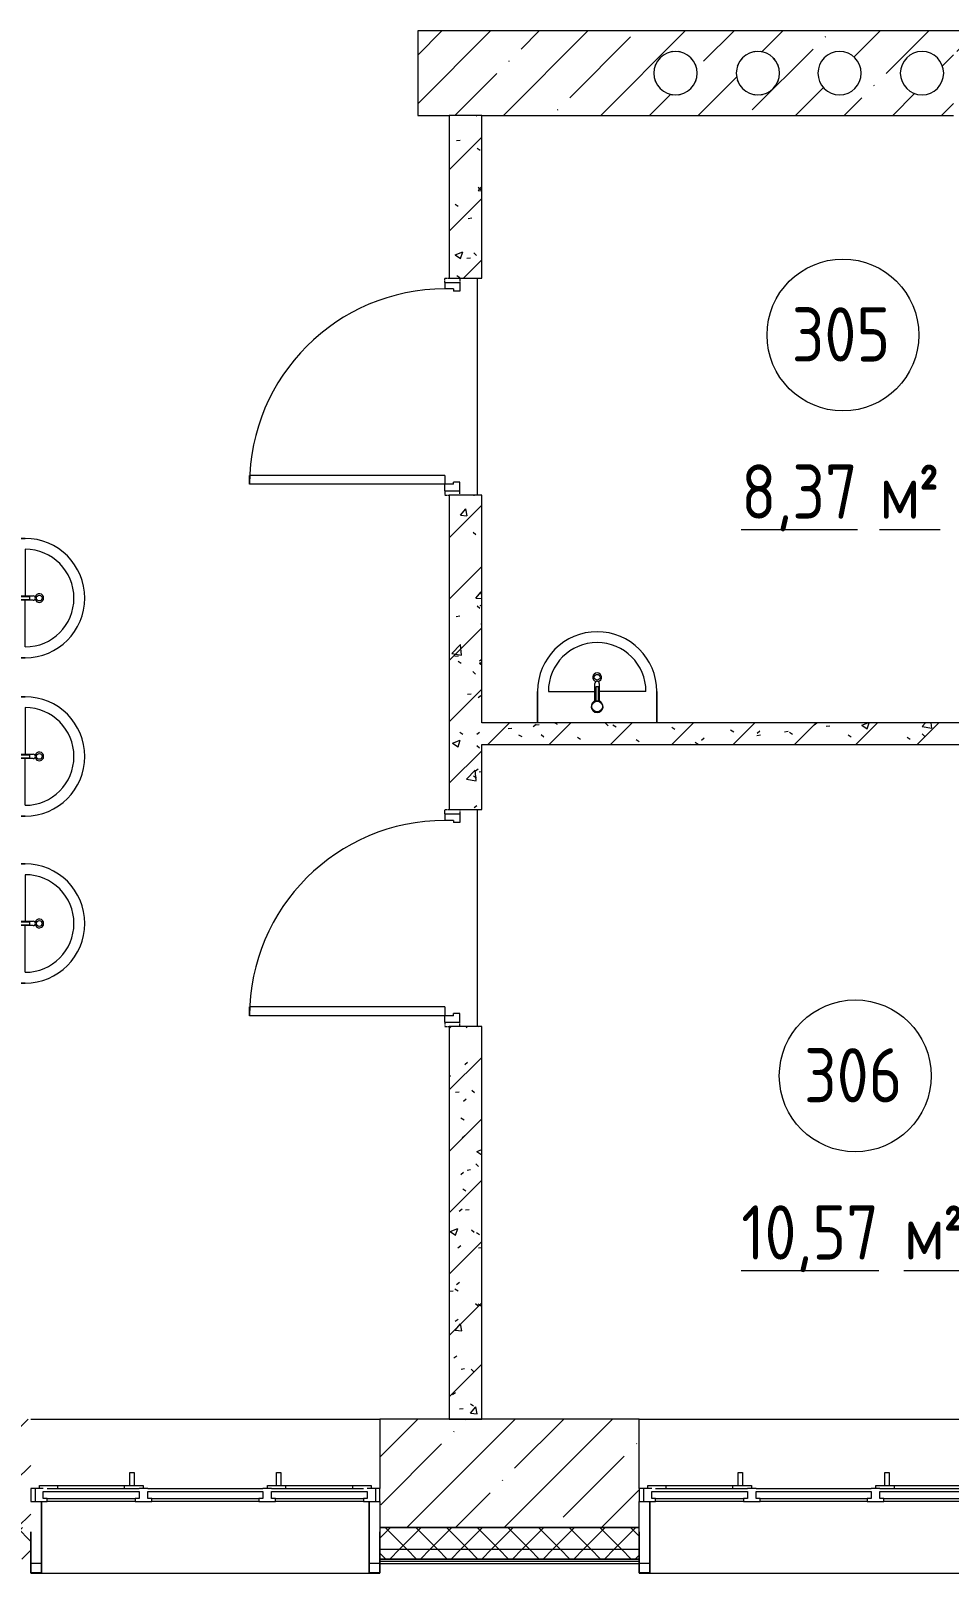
# Model space of a CAD drawing. Header units: millimetres. Extents: x -515342 to 330399, y -224905 to 507333.
# Drawn here: x -371039 to -366804, y 257755 to 264865 of the extents above; entities that cross this region are included whole.
import ezdxf

# ---------------------------------------------------------------- set-up
doc = ezdxf.new("R2010")
doc.units = ezdxf.units.MM
doc.linetypes.add('ASVP_Невидимые', pattern=[5, 3, -2])
doc.layers.get('0').update_dxf_attribs({"lineweight": 0})
for name, color, linetype, lineweight in [('_ Окна', 7, 'Continuous', 0), ('Витраж', 7, 'Continuous', 0), ('Двери', 7, 'Continuous', 0), ('Марки помещений', 7, 'Continuous', 0), ('Окна', 7, 'Continuous', 0), ('Перекрытие', 7, 'Continuous', 0), ('Сантехника', 7, 'Continuous', 0), ('Стены внутренние', 7, 'Continuous', 0), ('Стены наружные', 7, 'Continuous', 0), ('Стены несущие', 7, 'Continuous', 0), ('Стены отделка', 7, 'Continuous', 0), ('Стены перегородки', 7, 'Continuous', 0), ('Стены штриховка', 7, 'Continuous', 0)]:
    doc.layers.add(name, color=color, linetype=linetype, lineweight=lineweight)
doc.styles.add('GOST Common_1', font='', dxfattribs={"width": 0.9, "height": 250})
doc.styles.add('GOST Common_2', font='', dxfattribs={"width": 0.9, "height": 250})
doc.styles.get('GOST Common_1').set_extended_font_data('GOST Common')
doc.styles.get('GOST Common_2').set_extended_font_data('GOST Common')
pattern_1 = [(45, (0, 0), (-70.7107, 70.7107), []), (135, (0, 0), (-70.7107, -70.7107), [])]
pattern_2 = [(45, (-375064.64, 258270.41), (-141.4214, 141.4214), [])]
pattern_3 = [(50, (-375064.64, 258270.4), (364.368, -31.878), [38.1, -419.1]), (355, (-375064.64, 258270.4), (-70.486, 382.113), [30.48, -335.28]), (100.451, (-375034.27, 258267.76), (293.885, 350.233), [32.38, -356.18]), (46.184, (-375064.64, 258372), (542.158, -84.086), [57.15, -628.65]), (96.636, (-375019.46, 258365), (474.805, 494.855), [48.57, -534.27]), (351.184, (-375064.64, 258372), (474.81, 494.85), [45.72, -502.92]), (21, (-375013.84, 258346.6), (303.2285, -204.5305), [38.1, -419.1]), (326, (-375013.84, 258346.6), (123.604, 368.376), [30.48, -335.28]), (71.451, (-374988.57, 258329.57), (426.834, 163.843), [32.38, -356.18]), (37.5, (-375064.64, 258270.41), (6.1766, 169.1102), [16.764, -314.452, 16.764, -323.596, -336.55]), (37.5, (-375064.64, 258270.41), (6.1766, 169.1102), [-671.576, 16.764, -319.786]), (7.5, (-375064.64, 258270.41), (133.639, 200.3615), [16.764, -177.292, 16.764, -306.832, -128.27]), (7.5, (-375064.64, 258270.41), (133.639, 200.3615), [-517.652, 16.764, -111.506]), (327.5, (-375177.92, 258270.41), (271.1818, -11.4584), [16.764, -110.236, 16.764, -379.476, -525.78]), (327.5, (-375177.92, 258270.41), (271.1818, -11.4584), [-523.24, 16.764, -509.016]), (317.5, (-375228.72, 258270.41), (296.2585, 50.853), [16.764, -148.336, 16.764, -246.38, -373.38]), (317.5, (-375228.72, 258270.41), (296.2585, 50.853), [-428.244, 16.764, -356.616])]

# ---------------------------------------------------------------- blocks, each defined once
blk = doc.blocks.new('Окно_ПВХ_3Створки_1Фрамуга-верх - АР_Окно_ОП_1820_h_х1570_3ст2фр-в-V3-О_АР_П_3__6_750_План 3 этажа')
at = {"layer": '_ Окна'}
for p, q in [((-729, 130), (-805, 130)), ((-805, 130), (-805, 70)), ((-785, 70), (-785, 130)), ((-747, 84), (-747, 116)), ((-747, 116), (-729, 116)), ((-305, 84), (-747, 84)), ((-729, 116), (-729, 130)), ((-323, 116), (-729, 116)), ((-247, 130), (-323, 130)), ((-323, 130), (-323, 116)), ((-323, 116), (-305, 116)), ((-305, 116), (-305, 84)), ((-265, 84), (-265, 116)), ((-265, 116), (-247, 116)), ((265, 84), (-265, 84)), ((-247, 116), (-247, 130)), ((247, 116), (-247, 116)), ((323, 130), (247, 130)), ((247, 130), (247, 116)), ((247, 116), (265, 116)), ((265, 116), (265, 84)), ((305, 84), (305, 116)), ((305, 116), (323, 116)), ((747, 84), (305, 84)), ((323, 116), (323, 130)), ((729, 116), (323, 116)), ((729, 130), (729, 116)), ((805, 130), (729, 130)), ((729, 116), (747, 116)), ((747, 116), (747, 84)), ((785, 70), (785, 130)), ((805, 70), (805, 130)), ((-805, 70), (-747, 70)), ((-765, 56), (-765, 70)), ((-680, 56), (-765, 56)), ((-680, 70), (-680, 56)), ((-372, 70), (-372, 56)), ((-287, 56), (-372, 56)), ((-305, 70), (-265, 70)), ((-287, 70), (-287, 56)), ((265, 70), (305, 70)), ((287, 56), (287, 70)), ((372, 56), (287, 56)), ((372, 70), (372, 56)), ((680, 70), (680, 56)), ((765, 56), (680, 56)), ((747, 70), (805, 70)), ((765, 70), (765, 56))]:
    blk.add_line(p, q, dxfattribs=at)
at = {"layer": 'Окна'}
for p, q in [((-729, 130), (-323, 130)), ((-247, 130), (247, 130)), ((323, 130), (729, 130)), ((-305, 70), (-729, 70)), ((-372, 56), (-680, 56)), ((-348.5, -4), (-348.5, 56)), ((-328.5, 56), (-328.5, -4)), ((265, 70), (-265, 70)), ((729, 70), (305, 70)), ((328.5, -4), (328.5, 56)), ((348.5, 56), (348.5, -4)), ((680, 56), (372, 56)), ((-328.5, -4), (-348.5, -4)), ((348.5, -4), (328.5, -4))]:
    blk.add_line(p, q, dxfattribs=at)
blk = doc.blocks.new('Прямоугольный импост - АР_Откос_Металлический_50х330 Белый Левый-9898756-О_АР_П_3__6_750_План 3 этажа')
at = {"layer": 'Витраж'}
blk.add_line((30162.6, 2265), (31672.6, 2265), dxfattribs=at)
blk = doc.blocks.new('Прямоугольный импост - АР_Откос_Металлический_50х330 Белый Правый-V10-О_АР_П_3__6_750_План 3 этажа')
at = {"layer": 'Витраж', "lineweight": 18}
for p, q in [((-50, -40), (-50, 290)), ((-49, 290), (-49, -39)), ((-1, -39), (-1, 150)), ((-1, 150), (0, 150)), ((0, 150), (0, -40)), ((0, -40), (-50, -40)), ((-49, -39), (-1, -39))]:
    blk.add_line(p, q, dxfattribs=at)
blk = doc.blocks.new('Прямоугольный импост - АР_Откос_Металлический_50х330 Белый Левый-V11-О_АР_П_3__6_750_План 3 этажа')
at = {"layer": 'Витраж', "lineweight": 18}
for p, q in [((-50, 290), (-50, -40)), ((-49, -39), (-49, 290)), ((0, 150), (-1, 150)), ((-1, 150), (-1, -39)), ((0, -40), (0, 150)), ((-50, -40), (0, -40)), ((-1, -39), (-49, -39))]:
    blk.add_line(p, q, dxfattribs=at)
blk = doc.blocks.new('СД_Люблино_Фасады_rvt-1-О_АР_П_3__6_750_План 3 этажа')
at = {"layer": 'Стены внутренние'}
h = blk.add_hatch(dxfattribs=at)
h.set_pattern_fill('FP_1', color=256, style=0, pattern_type=2)
h.set_pattern_definition([(45, (0, 0), (-224.5064, 224.5064), []), (45, (224.5, 0), (-224.5064, 224.5064), [396.875, -79.375, 3.353, -76.022])])
h.paths.add_polyline_path([(16335, -305), (16335, 195), (15280, 195), (15280, -305), (15893.8, -305)])
h.paths.add_polyline_path([(13670, -305), (13670, 195), (11270.9, 195), (11270.9, -305), (13339.3, -305)])
h.paths.add_polyline_path([(9660.9, -305), (9660.9, 195), (8440.9, 195), (8440.9, -305), (9252.1, -305)])
h.paths.add_polyline_path([(6830.9, -305), (6830.9, 195), (5635.6, 195), (5635.6, -305), (6697.7, -305)])
h.paths.add_polyline_path([(4025.6, -305), (4025.6, 195), (195, 195), (195, -305), (3632.3, -305)])
at = {"layer": 'Стены наружные'}
h = blk.add_hatch(dxfattribs=at)
h.set_pattern_fill('FP_5', color=256, style=0, pattern_type=2)
h.set_pattern_definition(pattern_1)
h.paths.add_polyline_path([(16335, -405), (16335, -305), (15280, -305), (15280, -405), (15893.8, -405)])
h.paths.add_polyline_path([(13339.3, -405), (13670, -405), (13670, -305), (11270.9, -305), (11270.9, -405), (12828.4, -405)])
h.paths.add_polyline_path([(9660.9, -405), (9660.9, -305), (8440.9, -305), (8440.9, -405), (9252.1, -405)])
h.paths.add_polyline_path([(6830.9, -405), (6830.9, -305), (5635.6, -305), (5635.6, -405), (6697.7, -405)])
h.paths.add_polyline_path([(3632.3, -405), (4025.6, -405), (4025.6, -305), (-305, -305), (-305, -405), (1588.7, -405)])
h = blk.add_hatch(dxfattribs=at)
h.set_pattern_fill('FP_5', color=256, style=0, pattern_type=2)
h.set_pattern_definition(pattern_1)
h.paths.add_polyline_path([(16435, -455), (16435, -405), (15280, -405), (15280, -450), (16335, -450), (16335, -455)])
h.paths.add_polyline_path([(-305, -455), (-305, -450), (4025.6, -450), (4025.6, -405), (-405, -405), (-405, -455)])
h.paths.add_polyline_path([(13670, -450), (13670, -405), (11270.9, -405), (11270.9, -450), (13339.3, -450)])
h.paths.add_polyline_path([(9660.9, -450), (9660.9, -405), (8440.9, -405), (8440.9, -450), (9252.1, -450)])
h.paths.add_polyline_path([(6830.9, -450), (6830.9, -405), (5635.6, -405), (5635.6, -450), (6697.7, -450)])
at = {"layer": 'Стены внутренние'}
for p, q in [((4025.6, 195), (5635.6, 195)), ((6830.9, 195), (8440.9, 195)), ((4074.8, -470), (4026.4, -470)), ((5634.9, -470), (5586.5, -470)), ((6880.1, -470), (6831.7, -470))]:
    blk.add_line(p, q, dxfattribs=at)
at = {"layer": 'Стены несущие'}
for p, q in [((6830.9, 195), (5635.6, 195)), ((5635.6, 195), (5635.6, -125)), ((6830.9, -125), (6830.9, 195)), ((5635.6, -185), (5635.6, -305)), ((6830.9, -305), (6830.9, -185)), ((5635.6, -305), (6830.9, -305)), ((6830.9, -305), (5635.6, -305))]:
    blk.add_line(p, q, dxfattribs=at)
at = {"layer": 'Стены отделка', "lineweight": 9}
for p, q in [((5635.6, -305), (5635.6, -405)), ((6830.9, -405), (6830.9, -305)), ((5635.6, -405), (5635.6, -450)), ((6830.9, -450), (6830.9, -405)), ((5635.6, -450), (5635.6, -460)), ((5635.6, -460), (5635.6, -470)), ((5635.6, -470), (6830.9, -470)), ((6830.9, -460), (6830.9, -450)), ((6830.9, -470), (6830.9, -460))]:
    blk.add_line(p, q, dxfattribs=at)
at = {"layer": 'Стены штриховка'}
for p, q in [((5635.6, -405), (6830.9, -405)), ((5635.6, -450), (6830.9, -450)), ((6830.9, -450), (5635.6, -450)), ((5635.6, -460), (6830.9, -460))]:
    blk.add_line(p, q, dxfattribs=at)
at = {"layer": 'Витраж', "lineweight": 9, "extrusion": (0, 0, -1)}
for p in [(-4025.6, -475), (-6830.9, -475)]:
    blk.add_blockref('Прямоугольный импост - АР_Откос_Металлический_50х330 Белый Правый-V10-О_АР_П_3__6_750_План 3 этажа', p, dxfattribs=at)
at = {"layer": 'Витраж', "lineweight": 9}
for name, p in [('Прямоугольный импост - АР_Откос_Металлический_50х330 Белый Левый-V11-О_АР_П_3__6_750_План 3 этажа', (5635.6, -475)), ('Прямоугольный импост - АР_Откос_Металлический_50х330 Белый Левый-9898756-О_АР_П_3__6_750_План 3 этажа', (-26087, -2780)), ('Прямоугольный импост - АР_Откос_Металлический_50х330 Белый Левый-9898756-О_АР_П_3__6_750_План 3 этажа', (-23281.7, -2780))]:
    blk.add_blockref(name, p, dxfattribs=at)
at = {"layer": 'Окна', "lineweight": 9, "rotation": 180}
for p in [(4830.6, -55), (7635.9, -55)]:
    blk.add_blockref('Окно_ПВХ_3Створки_1Фрамуга-верх - АР_Окно_ОП_1820_h_х1570_3ст2фр-в-V3-О_АР_П_3__6_750_План 3 этажа', p, dxfattribs=at)
blk = doc.blocks.new('2D_Раковина - АР_Сантехнические приборы_Раковина 550х420-8920611-О_АР_П_3__6_750_План 3 этажа')
at = {"layer": 'Сантехника'}
for p, q in [((-384.1, 220), (-384.1, 75)), ((-384.1, 75), (-384.1, 220)), ((-334.1, 220), (-119.1, 220)), ((-119.1, 175.6), (-119.1, 256.9)), ((-115.1, 241), (-115.1, 174.6)), ((-103.1, 241), (-115.1, 241)), ((-103.1, 174.6), (-103.1, 241)), ((-99.1, 256.9), (-99.1, 175.6)), ((115.9, 220), (-99.1, 220)), ((165.9, 75), (165.9, 220)), ((165.9, 220), (165.9, 75))]:
    blk.add_line(p, q, dxfattribs=at)
for centre, radius in [((-109.1, 285), 13.3), ((-109.1, 150), 24.5)]:
    blk.add_circle(centre, radius, dxfattribs=at)
for centre, radius, start, end in [((-109.1, 220), 275, 360, 180), ((-109.1, 220), 275, 360, 180), ((-109.1, 220), 225, 0, 180), ((-109.1, 285), 20, 284.14377, 255.85623), ((-109.1, 256.9), 10, 0, 180), ((-109.1, 150), 27.5, 102.60426, 77.39774), ((-109.1, 150), 25.3, 76.29328, 103.7089)]:
    blk.add_arc(centre, radius, start, end, dxfattribs=at)
blk = doc.blocks.new('Дверь_Деревянная_1 полотно - АР_Дверь_Межкомнатная_900х2000h_полотно__Г_Л-9794268-О_АР_П_3__6_750_План 3 этажа')
at = {"layer": 'Двери', "linetype": 'ASVP_Невидимые', "lineweight": 18}
for p, q in [((-500, -25), (-480, -25)), ((500, -25), (480, -25)), ((-500, -95), (-500, -75)), ((-480, -95), (-500, -95)), ((480, -95), (500, -95)), ((500, -95), (500, -75))]:
    blk.add_line(p, q, dxfattribs=at)
at = {"layer": 'Двери', "lineweight": 18}
for p, q in [((-480, -25), (-440, -25)), ((-480, -95), (-480, -25)), ((-450, -55), (-450, -95)), ((-450, -55), (-440, -55)), ((-440, -25), (-440, -55)), ((440, -25), (440, -55)), ((480, -25), (440, -25)), ((450, -55), (440, -55)), ((450, -55), (450, -95)), ((480, -95), (480, -25)), ((-480, -95), (-450, -95)), ((410, -95), (450, -95)), ((410, -95), (410, -995)), ((480, -95), (450, -95)), ((450, -95), (450, -995)), ((450, -995), (410, -995))]:
    blk.add_line(p, q, dxfattribs=at)
blk.add_arc((450, -95), 900, 180, 270, dxfattribs=at)
blk = doc.blocks.new('2D_Раковина - АР_Сантехнические приборы_Раковина 550х420-9451820-О_АР_П_3__6_750_План 3 этажа')
at = {"layer": 'Сантехника'}
for p, q in [((-119.1, 150.6), (-119.1, 231.9)), ((-115.1, 216), (-115.1, 149.6)), ((-103.1, 216), (-115.1, 216)), ((-103.1, 149.6), (-103.1, 216)), ((-99.1, 231.9), (-99.1, 150.6)), ((-384.1, 195), (-384.1, 50)), ((-384.1, 50), (-384.1, 195)), ((-334.1, 195), (-119.1, 195)), ((115.9, 195), (-99.1, 195)), ((165.9, 50), (165.9, 195)), ((165.9, 195), (165.9, 50))]:
    blk.add_line(p, q, dxfattribs=at)
for centre, radius in [((-109.1, 260), 13.3), ((-109.1, 125), 24.5)]:
    blk.add_circle(centre, radius, dxfattribs=at)
for centre, radius, start, end in [((-109.1, 195), 275, 360, 180), ((-109.1, 195), 275, 360, 180), ((-109.1, 195), 225, 0, 180), ((-109.1, 260), 20, 284.14377, 255.85623), ((-109.1, 231.9), 10, 0, 180), ((-109.1, 125), 27.5, 102.60426, 77.39774), ((-109.1, 125), 25.3, 76.29328, 103.7089)]:
    blk.add_arc(centre, radius, start, end, dxfattribs=at)
blk = doc.blocks.new('ASVP_Марка_Помещение_ДваЗначения - Номер Площадь-685795-О_АР_П_3__6_750_План 3 этажа')
at = {"layer": 'Марки помещений'}
blk.add_circle((0, 0), 3.5, dxfattribs=at)

msp = doc.modelspace()

# ---------------------------------------------------------------- hatches: boundary and pattern name
at = {"layer": 'Стены внутренние'}
h = msp.add_hatch(dxfattribs=at)
h.set_pattern_fill('FP_1', color=256, style=0, pattern_type=2)
h.set_pattern_definition([(45, (-375064.64, 258270.4), (-224.5064, 224.5064), []), (45, (-374840.13, 258270.4), (-224.506, 224.506), [396.875, -79.375, 3.353, -76.022])])
h.paths.add_polyline_path([(-364259.6354, 264475.4137), (-364259.6354, 264865.4137), (-369254.6354, 264865.4137), (-369254.6354, 264475.4137), (-366784.6354, 264475.4137), (-366784.6354, 264770.4137), (-366284.6354, 264770.4137), (-366284.6354, 264475.4137), (-364279.7936, 264475.4137)])
h.paths.add_polyline_path([(-367668.4022, 264571.933), (-367703.1319, 264571.933), (-367735.7671, 264583.8112), (-367762.3715, 264606.135), (-367779.7363, 264636.2117), (-367785.7671, 264670.4137), (-367779.7363, 264704.6158), (-367762.3715, 264734.6925), (-367735.7671, 264757.0163), (-367703.1319, 264768.8945), (-367668.4022, 264768.8945), (-367635.7671, 264757.0163), (-367609.1626, 264734.6925), (-367591.7978, 264704.6158), (-367585.7671, 264670.4137), (-367591.7978, 264636.2117), (-367609.1626, 264606.135), (-367635.7671, 264583.8112)])
h.paths.add_polyline_path([(-368083.1319, 264571.933), (-368115.7671, 264583.8112), (-368142.3715, 264606.135), (-368159.7363, 264636.2117), (-368165.7671, 264670.4137), (-368159.7363, 264704.6158), (-368142.3715, 264734.6925), (-368115.7671, 264757.0163), (-368083.1319, 264768.8945), (-368048.4022, 264768.8945), (-368015.7671, 264757.0163), (-367989.1626, 264734.6925), (-367971.7978, 264704.6158), (-367965.7671, 264670.4137), (-367971.7978, 264636.2117), (-367989.1626, 264606.135), (-368015.7671, 264583.8112), (-368048.4022, 264571.933)])
h.paths.add_polyline_path([(-365347.2706, 264571.933), (-365382.0002, 264571.933), (-365414.6354, 264583.8112), (-365441.2398, 264606.135), (-365458.6046, 264636.2117), (-365464.6354, 264670.4137), (-365458.6046, 264704.6158), (-365441.2398, 264734.6925), (-365414.6354, 264757.0163), (-365382.0002, 264768.8945), (-365347.2706, 264768.8945), (-365314.6354, 264757.0163), (-365288.0309, 264734.6925), (-365270.6661, 264704.6158), (-365264.6354, 264670.4137), (-365270.6661, 264636.2117), (-365288.0309, 264606.135), (-365314.6354, 264583.8112)])
h.paths.add_polyline_path([(-364947.2706, 264571.933), (-364982.0002, 264571.933), (-365014.6354, 264583.8112), (-365041.2398, 264606.135), (-365058.6046, 264636.2117), (-365064.6354, 264670.4137), (-365058.6046, 264704.6158), (-365041.2398, 264734.6925), (-365014.6354, 264757.0163), (-364982.0002, 264768.8945), (-364947.2706, 264768.8945), (-364914.6354, 264757.0163), (-364888.0309, 264734.6925), (-364870.6661, 264704.6158), (-364864.6354, 264670.4137), (-364870.6661, 264636.2117), (-364888.0309, 264606.135), (-364914.6354, 264583.8112)])
h.paths.add_polyline_path([(-366911.7764, 264571.933), (-366946.5061, 264571.933), (-366979.1413, 264583.8112), (-367005.7457, 264606.135), (-367023.1105, 264636.2117), (-367029.1413, 264670.4137), (-367023.1105, 264704.6158), (-367005.7457, 264734.6925), (-366979.1413, 264757.0163), (-366946.5061, 264768.8945), (-366911.7764, 264768.8945), (-366879.1413, 264757.0163), (-366852.5368, 264734.6925), (-366835.172, 264704.6158), (-366829.1413, 264670.4137), (-366835.172, 264636.2117), (-366852.5368, 264606.135), (-366879.1413, 264583.8112)])
h.paths.add_polyline_path([(-365757.5169, 264571.933), (-365792.2465, 264571.933), (-365824.8817, 264583.8112), (-365851.4862, 264606.135), (-365868.851, 264636.2117), (-365874.8817, 264670.4137), (-365868.851, 264704.6158), (-365851.4862, 264734.6925), (-365824.8817, 264757.0163), (-365792.2465, 264768.8945), (-365757.5169, 264768.8945), (-365724.8817, 264757.0163), (-365698.2773, 264734.6925), (-365680.9125, 264704.6158), (-365674.8817, 264670.4137), (-365680.9125, 264636.2117), (-365698.2773, 264606.135), (-365724.8817, 264583.8112)])
h.paths.add_polyline_path([(-367291.7764, 264571.933), (-367326.5061, 264571.933), (-367359.1413, 264583.8112), (-367385.7457, 264606.135), (-367403.1105, 264636.2117), (-367409.1413, 264670.4137), (-367403.1105, 264704.6158), (-367385.7457, 264734.6925), (-367359.1413, 264757.0163), (-367326.5061, 264768.8945), (-367291.7764, 264768.8945), (-367259.1413, 264757.0163), (-367232.5368, 264734.6925), (-367215.172, 264704.6158), (-367209.1413, 264670.4137), (-367215.172, 264636.2117), (-367232.5368, 264606.135), (-367259.1413, 264583.8112)])
h.paths.add_polyline_path([(-366177.0002, 264571.933), (-366209.6354, 264583.8112), (-366236.2398, 264606.135), (-366253.6046, 264636.2117), (-366259.6354, 264670.4137), (-366253.6046, 264704.6158), (-366236.2398, 264734.6925), (-366209.6354, 264757.0163), (-366177.0002, 264768.8945), (-366142.2706, 264768.8945), (-366109.6354, 264757.0163), (-366083.0309, 264734.6925), (-366065.6661, 264704.6158), (-366059.6354, 264670.4137), (-366065.6661, 264636.2117), (-366083.0309, 264606.135), (-366109.6354, 264583.8112), (-366142.2706, 264571.933)])
h = msp.add_hatch(dxfattribs=at)
h.set_pattern_fill('FP_2', color=256, style=0, pattern_type=2)
h.set_pattern_definition(pattern_2)
h.paths.add_polyline_path([(-369109.6354, 258465.4137), (-368959.6354, 258465.4137), (-368959.6354, 260275.4137), (-369109.6354, 260275.4137), (-369109.6354, 259855.4827)])
h.paths.add_polyline_path([(-368959.6354, 261275.4137), (-368959.6354, 262725.4137), (-369109.6354, 262725.4137), (-369109.6354, 261275.4137)])
h.paths.add_polyline_path([(-368959.6354, 263725.4137), (-368959.6354, 264475.4137), (-369109.6354, 264475.4137), (-369109.6354, 263725.4137)])
h = msp.add_hatch(dxfattribs=at)
h.set_pattern_fill('FP_3', color=256, style=0, pattern_type=2)
h.set_pattern_definition(pattern_3)
h.paths.add_polyline_path([(-369109.6354, 258465.4137), (-368959.6354, 258465.4137), (-368959.6354, 260275.4137), (-369109.6354, 260275.4137), (-369109.6354, 259855.4827)])
h.paths.add_polyline_path([(-368959.6354, 261275.4137), (-368959.6354, 262725.4137), (-369109.6354, 262725.4137), (-369109.6354, 261275.4137)])
h.paths.add_polyline_path([(-368959.6354, 263725.4137), (-368959.6354, 264475.4137), (-369109.6354, 264475.4137), (-369109.6354, 263725.4137)])
h = msp.add_hatch(dxfattribs=at)
h.set_pattern_fill('FP_2', color=256, style=0, pattern_type=2)
h.set_pattern_definition(pattern_2)
h.paths.add_polyline_path([(-366359.6354, 261575.4137), (-366359.6354, 261675.4137), (-368959.6354, 261675.4137), (-368959.6354, 261575.4137), (-367345.1842, 261575.4137)])
h = msp.add_hatch(dxfattribs=at)
h.set_pattern_fill('FP_3', color=256, style=0, pattern_type=2)
h.set_pattern_definition(pattern_3)
h.paths.add_polyline_path([(-366359.6354, 261575.4137), (-366359.6354, 261675.4137), (-368959.6354, 261675.4137), (-368959.6354, 261575.4137), (-367345.1842, 261575.4137)])

# ---------------------------------------------------------------- linework, layer by layer
at = {"layer": 'Перекрытие'}
for p, q in [((-368979.6354, 262725.4137), (-368979.6354, 263725.4137)), ((-368979.6354, 260275.4137), (-368979.6354, 261275.4137))]:
    msp.add_line(p, q, dxfattribs=at)
at = {"layer": 'Стены внутренние'}
for centre, start, end in [((-368065.7671, 264670.4137), 156.68787178, 161.97702838), ((-368065.7671, 264670.4137), 138.02297162, 143.31212822), ((-368065.7671, 264670.4137), 96.68787178, 101.97702838), ((-368065.7671, 264670.4137), 78.02297162, 83.31212822), ((-368065.7671, 264670.4137), 36.68787178, 41.97702838), ((-368065.7671, 264670.4137), 18.02297162, 23.31212822), ((-367685.7671, 264670.4137), 156.68787178, 161.97702838), ((-367685.7671, 264670.4137), 138.02297162, 143.31212822), ((-367685.7671, 264670.4137), 96.68787178, 101.97702838), ((-367685.7671, 264670.4137), 78.02297162, 83.31212822), ((-367685.7671, 264670.4137), 36.68787178, 41.97702838), ((-367685.7671, 264670.4137), 18.02297162, 23.31212822), ((-368065.7671, 264670.4137), 198.02297162, 203.31212822), ((-368065.7671, 264670.4137), 336.68787178, 341.97702838), ((-367685.7671, 264670.4137), 198.02297162, 203.31212822), ((-367685.7671, 264670.4137), 336.68787178, 341.97702838), ((-368065.7671, 264670.4137), 216.68787178, 221.97702838), ((-368065.7671, 264670.4137), 258.02297162, 263.31212822), ((-368065.7671, 264670.4137), 276.68787178, 281.97702838), ((-368065.7671, 264670.4137), 318.02297162, 323.31212822), ((-367685.7671, 264670.4137), 216.68787178, 221.97702838), ((-367685.7671, 264670.4137), 258.02297162, 263.31212822), ((-367685.7671, 264670.4137), 276.68787178, 281.97702838), ((-367685.7671, 264670.4137), 318.02297162, 323.31212822)]:
    msp.add_arc(centre, 100, start, end, dxfattribs=at)
at = {"layer": 'Стены несущие'}
for p, q in [((-364259.6354, 264865.4137), (-369254.6354, 264865.4137)), ((-369254.6354, 264865.4137), (-369254.6354, 264475.4137)), ((-369254.6354, 264475.4137), (-369109.6354, 264475.4137)), ((-368959.6354, 264475.4137), (-366784.6354, 264475.4137))]:
    msp.add_line(p, q, dxfattribs=at)
for centre, start, end in [((-368065.7671, 264670.4137), 0, 180), ((-367685.7671, 264670.4137), 0, 180), ((-367309.1413, 264670.4137), 0, 180), ((-366929.1413, 264670.4137), 0, 180), ((-368065.7671, 264670.4137), 180, 0), ((-367685.7671, 264670.4137), 180, 0), ((-367309.1413, 264670.4137), 180, 0), ((-366929.1413, 264670.4137), 180, 0)]:
    msp.add_arc(centre, 100, start, end, dxfattribs=at)
at = {"layer": 'Стены перегородки'}
for p, q in [((-369109.6354, 264475.4137), (-369109.6354, 263725.4137)), ((-368959.6354, 263725.4137), (-368959.6354, 264475.4137)), ((-369109.6354, 263725.4137), (-368959.6354, 263725.4137)), ((-369109.6354, 262725.4137), (-369109.6354, 261275.4137)), ((-368959.6354, 262725.4137), (-369109.6354, 262725.4137)), ((-368959.6354, 261675.4137), (-368959.6354, 262725.4137)), ((-366359.6354, 261675.4137), (-368959.6354, 261675.4137)), ((-368959.6354, 261275.4137), (-368959.6354, 261575.4137)), ((-368959.6354, 261575.4137), (-365559.6354, 261575.4137)), ((-369109.6354, 261275.4137), (-368959.6354, 261275.4137)), ((-369109.6354, 260275.4137), (-369109.6354, 258465.4137)), ((-368959.6354, 260275.4137), (-369109.6354, 260275.4137)), ((-368959.6354, 258465.4137), (-368959.6354, 260275.4137)), ((-369109.6354, 258465.4137), (-368959.6354, 258465.4137))]:
    msp.add_line(p, q, dxfattribs=at)
at = {"layer": 'Стены штриховка'}
msp.add_line((-368959.6354, 264475.4137), (-369109.6354, 264475.4137), dxfattribs=at)

# ---------------------------------------------------------------- block references
msp.add_blockref('СД_Люблино_Фасады_rvt-1-О_АР_П_3__6_750_План 3 этажа', (-375064.6354, 258270.4137))
at = {"layer": 'Двери', "rotation": 270.0000000000002}
for p in [(-369034.6354, 263225.4137), (-369034.6354, 260775.4137)]:
    msp.add_blockref('Дверь_Деревянная_1 полотно - АР_Дверь_Межкомнатная_900х2000h_полотно__Г_Л-9794268-О_АР_П_3__6_750_План 3 этажа', p, dxfattribs=at)
at = {"layer": 'Марки помещений', "xscale": 99.99999999999993, "yscale": 99.99999999999993, "zscale": 99.99999999999993}
for p in [(-367293.8315, 263463.2177), (-367237.1315, 260047.9549)]:
    msp.add_blockref('ASVP_Марка_Помещение_ДваЗначения - Номер Площадь-685795-О_АР_П_3__6_750_План 3 этажа', p, dxfattribs=at)
at = {"layer": 'Сантехника', "rotation": 270}
for p in [(-371284.6354, 262141.2792), (-371284.6354, 261411.3092), (-371284.6354, 260641.2792)]:
    msp.add_blockref('2D_Раковина - АР_Сантехнические приборы_Раковина 550х420-8920611-О_АР_П_3__6_750_План 3 этажа', p, dxfattribs=at)
at = {"layer": 'Сантехника'}
msp.add_blockref('2D_Раковина - АР_Сантехнические приборы_Раковина 550х420-9451820-О_АР_П_3__6_750_План 3 этажа', (-368318.0997, 261625.4137), dxfattribs=at)

# ---------------------------------------------------------------- texts
at = {"layer": 'Марки помещений', "char_height": 250, "attachment_point": 1}
for s, insert, width, style in [('305', (-367530.0888, 263590.9428), 584.430187, 'GOST Common_1'), ('\\L8,37 ', (-367762.725, 262866.4123), 772.025062, 'GOST Common_1'), ('\\L\\fGOST Common|b0|i0|c238|p34|;\\W.9;\\L²', (-366947.1469, 262866.4123), 165.949312, 'GOST Common_2'), ('\\L\\fGOST Common|b0|i0|c204|p34|;\\W.9;\\Lм', (-367125.7406, 262866.4123), 216.455625, 'GOST Common_1'), ('306', (-367473.3888, 260175.6799), 584.430187, 'GOST Common_1'), ('\\L10,57 ', (-367762.725, 259451.1494), 909.113625, 'GOST Common_1'), ('\\L\\fGOST Common|b0|i0|c238|p34|;\\W.9;\\L²', (-366834.0375, 259451.1494), 165.949312, 'GOST Common_2'), ('\\L\\fGOST Common|b0|i0|c204|p34|;\\W.9;\\Lм', (-367012.6313, 259451.1494), 216.455625, 'GOST Common_1')]:
    msp.add_mtext(s, dxfattribs=dict(at, insert=insert, width=width, style=style))

doc.saveas('drawing.dxf')
